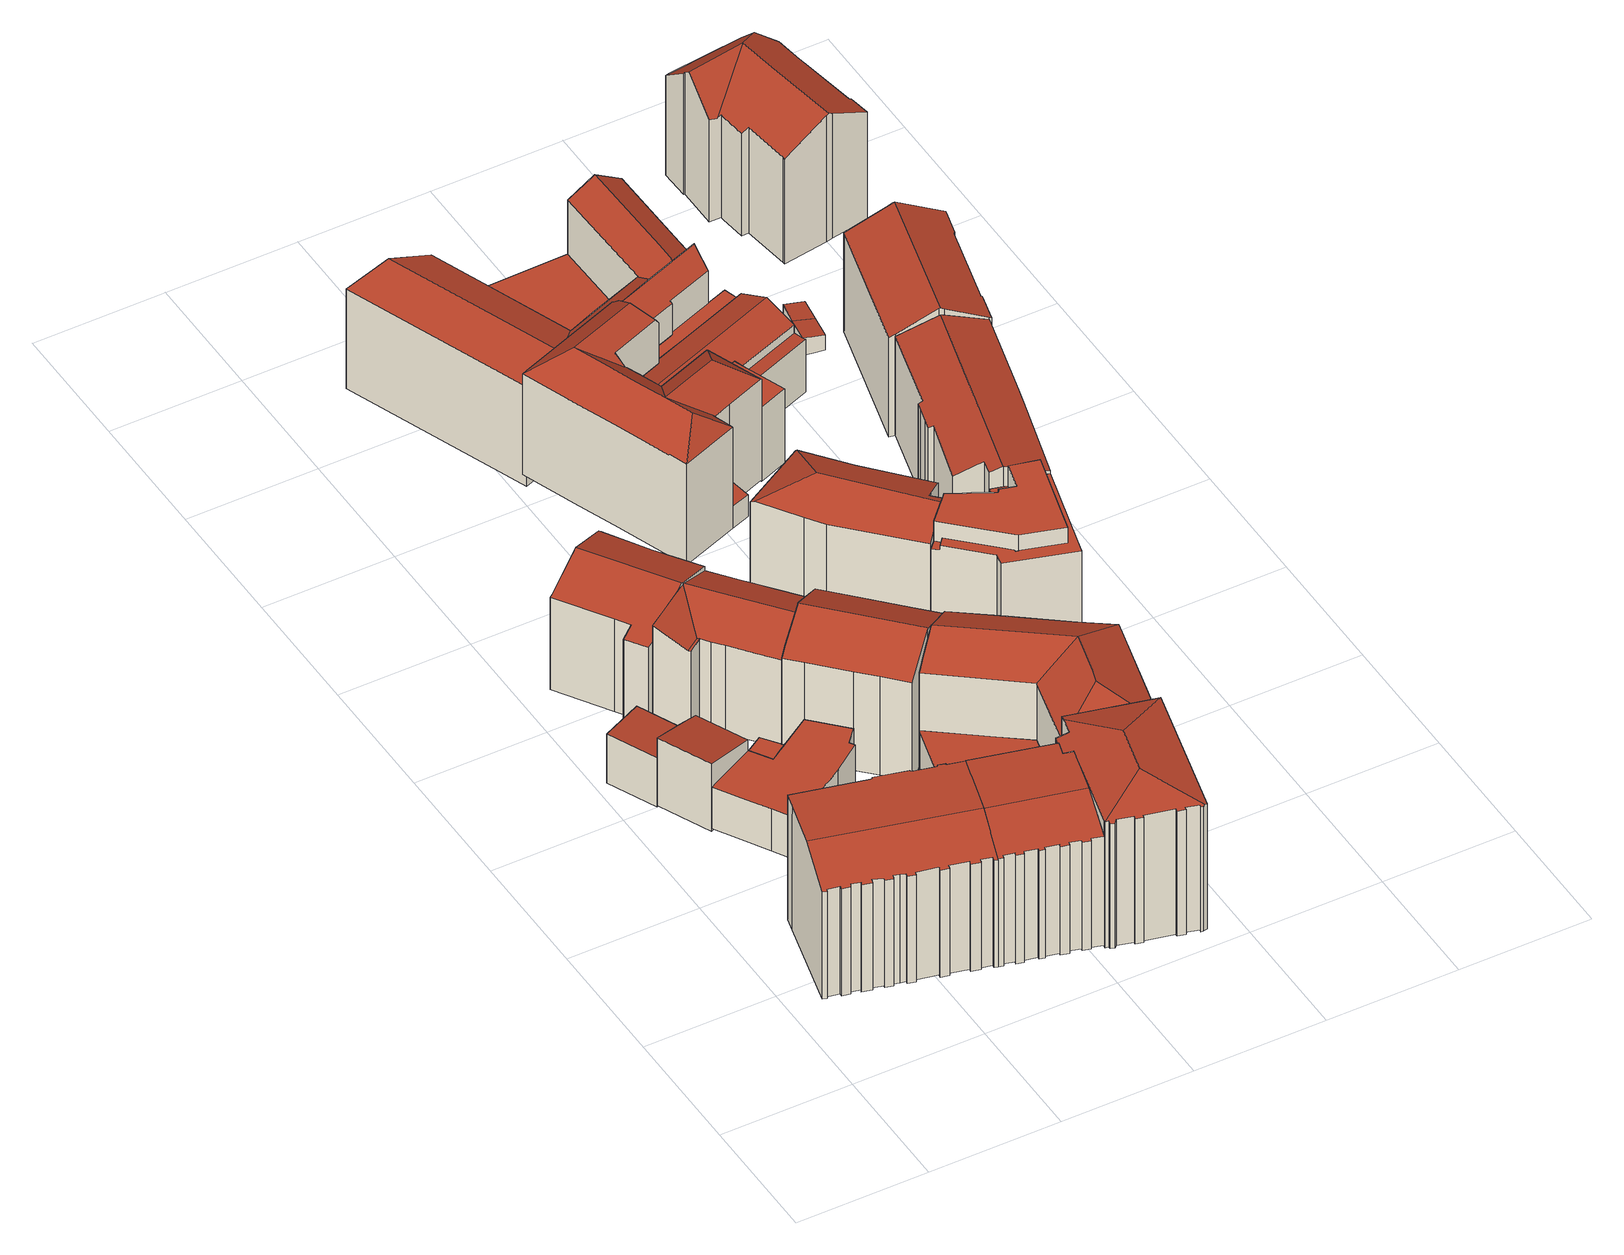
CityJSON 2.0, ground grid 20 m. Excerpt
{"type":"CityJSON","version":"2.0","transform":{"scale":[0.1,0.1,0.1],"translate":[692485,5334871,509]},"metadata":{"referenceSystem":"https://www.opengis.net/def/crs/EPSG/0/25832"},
"CityObjects":{
"building1":{"type":"Building","attributes":{"Gemeindeschluessel":"09162000","HoeheDach":"534.451","HoeheGrund":"512.627","Methode":"2000","NiedrigsteTraufeDesGebaeudes":"516.200","Geometrietyp2DReferenz":"3000","function":"31001_1000","roofType":"1000","measuredHeight":21.82,"storeysAboveGround":5},"geometry":[{"type":"MultiSurface","lod":"2","boundaries":[[[0,1,2,3]],[[4,5,6,7]],[[8,9,10,11]],[[12,13,2,1,14,15,16,17,18,19,10,9,20,21]],[[22,23,24,25]],[[26,27,28,29]],[[30,31,32,33]],[[34,35,31,30]],[[36,37,38,39]],[[11,10,19,40]],[[41,42,43,44]],[[45,46,47,48]],[[49,14,1,0]],[[34,50,13,12,35]],[[51,16,15,52]],[[53,54,55,56]],[[29,28,54,53]],[[57,58,23,22]],[[7,6,59,60]],[[61,62,27,26]],[[52,15,14,49]],[[63,64,65,66]],[[67,68,46,45]],[[33,32,69,70]],[[70,69,71,72]],[[73,74,62,61]],[[48,47,5,4]],[[75,76,55,54,28,27,62,74,77,78,79,43,42,59,6,5,47,46,68,24,23,58,65,64,80,71,69,32,31,35,12,21,81]],[[56,55,76,82]],[[83,18,17,84]],[[44,43,79,85]],[[86,87,88,89]],[[60,59,42,41]],[[84,88,87,38,37,83]],[[90,78,77,91]],[[91,77,74,73]],[[36,40,19,18,83,37]],[[3,2,13,50]],[[72,71,80,92]],[[34,30,33,70,72,92,63,66,57,22,25,67,45,48,4,7,60,41,44,85,90,91,73,61,26,29,53,56,82,93,94,95,8,11,40,36,39,86,89,51,52,49,0,3,50]],[[95,94,81,21,20]],[[51,89,88,84,17,16]],[[39,38,87,86]],[[25,24,68,67]],[[66,65,58,57]],[[85,79,78,90]],[[82,76,75,93]],[[92,80,64,63]],[[93,75,81,94]],[[95,20,9,8]]],"semantics":{"surfaces":[{"type":"WallSurface"},{"type":"RoofSurface"},{"type":"GroundSurface"}],"values":[0,0,0,1,0,0,0,0,0,0,0,0,0,0,0,0,0,0,0,0,0,0,0,0,0,0,0,1,0,0,0,0,0,1,0,0,0,0,0,2,0,0,0,0,0,0,0,0,0,0]}}]},
"building2":{"type":"Building","attributes":{"Gemeindeschluessel":"09162000","HoeheDach":"519.934","HoeheGrund":"511.300","Methode":"1000","NiedrigsteTraufeDesGebaeudes":"519.209","Geometrietyp2DReferenz":"3000","function":"31001_9998","roofType":"1000","measuredHeight":8.63,"storeysAboveGround":2},"geometry":[{"type":"MultiSurface","lod":"2","boundaries":[[[96,97,98,99,100,101]],[[102,103,101,100]],[[104,105,103,102]],[[106,104,102,100,99,98]],[[104,106,98,97,107,105]],[[105,107,97,96,101,103]]],"semantics":{"surfaces":[{"type":"WallSurface"},{"type":"GroundSurface"},{"type":"RoofSurface"}],"values":[0,0,0,1,0,2]}}]},
"building3":{"type":"Building","attributes":{"Gemeindeschluessel":"09162000","HoeheDach":"523.358","HoeheGrund":"511.600","Methode":"1000","NiedrigsteTraufeDesGebaeudes":"521.228","Geometrietyp2DReferenz":"3000","function":"31001_9998","roofType":"2100","measuredHeight":11.76,"storeysAboveGround":2},"geometry":[{"type":"MultiSurface","lod":"2","boundaries":[[[108,109,110,111,112,113,114]],[[115,111,110,116]],[[117,118,119,120,121,115,116]],[[118,117,109,108,114,119]],[[114,113,112,121,120,119]],[[116,110,109,117]],[[121,112,111,115]]],"semantics":{"surfaces":[{"type":"RoofSurface"},{"type":"WallSurface"},{"type":"GroundSurface"}],"values":[0,1,2,1,1,1,1]}}]},
"building4":{"type":"Building","attributes":{"Gemeindeschluessel":"09162000","HoeheDach":"519.380","HoeheGrund":"512.080","Methode":"2000","NiedrigsteTraufeDesGebaeudes":"519.379","Geometrietyp2DReferenz":"3000","function":"31001_9998","roofType":"1000","measuredHeight":7.3,"storeysAboveGround":2},"geometry":[{"type":"MultiSurface","lod":"2","boundaries":[[[122,123,124,125]],[[126,127,128,129]],[[130,131,132,133,129,128]],[[134,135,136,137]],[[138,139,140,141]],[[138,141,142,143,144,122,125,145,134,137,146,147,126,129,133,132]],[[141,140,148,142]],[[149,146,137,136]],[[150,124,123,151,152,148,140,139,131,130,128,127,153,149,136,135]],[[145,125,124,150,135,134]],[[144,143,142,148,152,151]],[[149,153,127,126,147,146]],[[132,131,139,138]],[[144,151,123,122]]],"semantics":{"surfaces":[{"type":"WallSurface"},{"type":"GroundSurface"},{"type":"RoofSurface"}],"values":[0,0,0,0,0,1,0,0,2,0,0,0,0,0]}}]},
"building5":{"type":"Building","attributes":{"Gemeindeschluessel":"09162000","HoeheDach":"514.322","HoeheGrund":"512.070","Methode":"1000","NiedrigsteTraufeDesGebaeudes":"514.322","Geometrietyp2DReferenz":"3000","function":"31001_2000","roofType":"1000","measuredHeight":2.25},"geometry":[{"type":"MultiSurface","lod":"2","boundaries":[[[154,155,129,156,157,158]],[[126,159,129,155,160,161]],[[161,160,155,154,158,162,163,164]],[[164,163,162,165,166,167]],[[126,161,164,167]],[[159,126,167,166,165,157,156,129]],[[165,162,158,157]]],"semantics":{"surfaces":[{"type":"WallSurface"},{"type":"RoofSurface"},{"type":"GroundSurface"}],"values":[0,0,1,0,0,2,0]}}]},
"building6":{"type":"Building","attributes":{"Gemeindeschluessel":"09162000","HoeheDach":"530.750","HoeheGrund":"511.870","Methode":"2000","NiedrigsteTraufeDesGebaeudes":"527.197","Geometrietyp2DReferenz":"3000","function":"31001_1000","roofType":"3100","measuredHeight":18.88,"storeysAboveGround":4},"geometry":[{"type":"MultiSurface","lod":"2","boundaries":[[[168,169,170,171]],[[172,173,174,175,176,177]],[[176,175,178,179,180,181,182,183,184]],[[185,178,175,174]],[[186,187,188,189]],[[190,181,180,191]],[[192,193,187,186]],[[187,193,194,170,169,195,177,176,184,196,197,188]],[[198,194,193,192]],[[174,173,172,199,168,171,198,192,186,189,200,201,202,203,204,190,191,205,185]],[[168,199,172,177,195,169]],[[191,180,179,205]],[[171,170,194,198]],[[196,184,183,203,202,201]],[[205,179,178,185]],[[188,197,196,201,200,189]],[[182,181,190,204,203,183]]],"semantics":{"surfaces":[{"type":"WallSurface"},{"type":"RoofSurface"},{"type":"GroundSurface"}],"values":[0,0,1,0,0,0,0,1,0,2,0,0,0,0,0,0,0]}}]},
"building7":{"type":"Building","attributes":{"Gemeindeschluessel":"09162000","HoeheDach":"534.516","HoeheGrund":"512.636","Methode":"2000","NiedrigsteTraufeDesGebaeudes":"531.485","Geometrietyp2DReferenz":"3000","function":"31001_9998","roofType":"1000","measuredHeight":21.88,"storeysAboveGround":5},"geometry":[{"type":"MultiSurface","lod":"2","boundaries":[[[206,207,208,209]],[[210,211,207,206]],[[212,213,214,215]],[[216,217,218,219,220,221,222,223,224,225,226,208,207,211,214,213,227,228,229,230,231,232]],[[233,222,221,234]],[[235,216,232,236]],[[237,231,230,238]],[[209,208,226,239]],[[238,230,229,240]],[[234,221,220,34]],[[241,242,243,244]],[[236,232,231,237]],[[244,243,245,246]],[[50,247,248,249]],[[250,227,213,212]],[[216,235,251,217]],[[252,224,223,253]],[[215,214,211,210]],[[249,248,254,255]],[[256,228,227,250]],[[218,245,243,242,254,248,247,219]],[[251,235,236,237,238,240,256,250,212,215,210,206,209,239,257,252,253,233,234,34,50,249,255,241,244,246]],[[50,34,220,219,247]],[[217,251,246,245,218]],[[253,223,222,233]],[[239,226,225,257]],[[240,229,228,256]],[[257,225,224,252]],[[255,254,242,241]]],"semantics":{"surfaces":[{"type":"WallSurface"},{"type":"RoofSurface"},{"type":"GroundSurface"}],"values":[0,0,0,1,0,0,0,0,0,0,0,0,0,0,0,0,0,0,0,0,1,2,0,0,0,0,0,0,0]}}]},
"building8":{"type":"Building","attributes":{"Gemeindeschluessel":"09162000","HoeheDach":"530.434","HoeheGrund":"512.060","Methode":"1000","NiedrigsteTraufeDesGebaeudes":"527.507","Geometrietyp2DReferenz":"3000","function":"31001_9998","roofType":"3100","measuredHeight":18.37,"storeysAboveGround":4},"geometry":[{"type":"MultiSurface","lod":"2","boundaries":[[[258,259,260,261]],[[259,262,263,264,265,266,267,268,269,270,271,272,260]],[[273,274,275,262,259,258]],[[276,277,267,266]],[[278,272,271,279,280,281,282,283]],[[284,285,286,287]],[[288,263,262,275]],[[289,290,287,286,269,268]],[[270,269,286,285,291,292,279,271]],[[293,276,266,265,264,294]],[[261,260,272,278,295,296,297]],[[290,289,277,276,293,294,288,275,274,273,298,299,300,301,283,282,281,280,302,303,284,287]],[[292,291,303,302,280,279]],[[298,273,258,261,297,299]],[[297,296,295,301,300,299]],[[303,291,285,284]],[[301,295,278,283]],[[289,268,267,277]],[[294,264,263,288]]],"semantics":{"surfaces":[{"type":"RoofSurface"},{"type":"WallSurface"},{"type":"GroundSurface"}],"values":[0,0,1,1,1,1,1,1,0,1,0,2,1,1,1,1,1,1,1]}}]},
"building9":{"type":"Building","attributes":{"Gemeindeschluessel":"09162000","HoeheDach":"523.006","HoeheGrund":"512.510","Methode":"2000","NiedrigsteTraufeDesGebaeudes":"516.140","Geometrietyp2DReferenz":"3000","function":"31001_9998","roofType":"1000","measuredHeight":10.5},"geometry":[{"type":"MultiSurface","lod":"2","boundaries":[[[304,305,306,307,308,309,310,311,312,313,314,315,316]],[[317,318,319,320,321,322,323,324,325]],[[317,326,327,318]],[[305,328,329,306]],[[330,331,332,333,334]],[[321,320,316,315,314,322]],[[309,308,331,330,334,310]],[[318,327,335,319]],[[326,332,331,308,307,306,329]],[[328,305,304,316,320,319,335]],[[313,323,322,314]],[[329,328,335,327,326]],[[312,324,323,313]],[[334,333,325,324,312,311,310]],[[332,326,317,325,333]]],"semantics":{"surfaces":[{"type":"GroundSurface"},{"type":"RoofSurface"},{"type":"WallSurface"}],"values":[0,1,2,2,1,2,2,2,2,2,2,1,2,2,2]}}]},
"building10":{"type":"Building","attributes":{"Gemeindeschluessel":"09162000","HoeheDach":"532.880","HoeheGrund":"512.120","Methode":"2000","NiedrigsteTraufeDesGebaeudes":"529.288","Geometrietyp2DReferenz":"3000","function":"31001_9998","roofType":"3100","measuredHeight":20.76,"storeysAboveGround":5},"geometry":[{"type":"MultiSurface","lod":"2","boundaries":[[[336,337,338,132]],[[129,339,340,157]],[[341,342,343,344,345,346,347]],[[132,338,339,129]],[[348,349,337,336]],[[350,351,348,336,132,129,157,276,277,352,289,287,353,354,355]],[[354,343,342,355]],[[351,350,355,342,341,356]],[[157,340,357,276]],[[276,357,358,277]],[[346,345,287,289]],[[358,347,346,289,352,277]],[[344,343,354,353,287,345]],[[351,356,349,348]],[[339,338,337,349,356,341,347,358,357,340]]],"semantics":{"surfaces":[{"type":"WallSurface"},{"type":"RoofSurface"},{"type":"GroundSurface"}],"values":[0,0,1,0,0,2,0,0,0,0,0,0,0,0,1]}}]},
"building11":{"type":"Building","attributes":{"Gemeindeschluessel":"09162000","HoeheDach":"536.420","HoeheGrund":"512.380","Methode":"2000","NiedrigsteTraufeDesGebaeudes":"533.842","Geometrietyp2DReferenz":"3000","function":"31001_9998","roofType":"3200","measuredHeight":24.04,"storeysAboveGround":6},"geometry":[{"type":"MultiSurface","lod":"2","boundaries":[[[359,360,361,362,363,364,365,366,367,368,369,370,371,372,373,374,375,376,377,378,379,380,381,382,383,384,385,386,387,388,389]],[[361,390,391,362]],[[388,392,393,389]],[[394,393,392,395,396]],[[381,397,398,382]],[[382,398,399,383]],[[400,396,395,387,386,385]],[[372,401,402,373]],[[366,403,404,367]],[[405,406,393,394,407]],[[387,395,392,388]],[[361,360,359,406,405,390]],[[389,393,406,359]],[[370,408,409,371]],[[371,409,401,372]],[[369,410,408,370]],[[376,411,412,377]],[[413,400,385,384,383,399]],[[367,404,414,368]],[[415,416,402,401,409,408,410,414,404,403,417,418,419,391,390,405,407,411]],[[380,379,420,421,397,381]],[[374,416,415,375]],[[375,415,411,376]],[[368,414,410,369]],[[373,402,416,374]],[[362,391,419,363]],[[365,417,403,366]],[[407,394,396,400,413,399,398,397,421,420,422,412,411]],[[363,419,418,364]],[[412,422,420,379,378,377]],[[364,418,417,365]]],"semantics":{"surfaces":[{"type":"GroundSurface"},{"type":"WallSurface"},{"type":"RoofSurface"}],"values":[0,1,1,2,1,1,1,1,1,2,1,1,1,1,1,1,1,1,1,2,1,1,1,1,1,1,1,2,1,1,1]}}]},
"building12":{"type":"Building","attributes":{"Gemeindeschluessel":"09162000","HoeheDach":"532.950","HoeheGrund":"512.250","Methode":"1000","NiedrigsteTraufeDesGebaeudes":"529.797","Geometrietyp2DReferenz":"3000","function":"31001_9998","roofType":"3200","measuredHeight":20.7,"storeysAboveGround":6},"geometry":[{"type":"MultiSurface","lod":"2","boundaries":[[[423,424,425,426,427,428]],[[429,430,431,432]],[[433,434,435,436]],[[437,438,439,440]],[[441,442,443,425,424,423]],[[444,423,428,445,446]],[[428,427,426,430,447,445]],[[430,426,448,449,435,434,431]],[[442,441,450,451,452,453,429,432,433,436,454,437,440,455,456,443]],[[450,444,446,451]],[[441,423,444,450]],[[457,458,456,455,440,439]],[[448,426,425,458,457,439,438,449]],[[432,431,434,433]],[[446,445,447,430,429,453,452,451]],[[435,449,438,437,454,436]],[[456,458,425,443]]],"semantics":{"surfaces":[{"type":"RoofSurface"},{"type":"WallSurface"},{"type":"GroundSurface"}],"values":[0,1,1,1,1,0,0,0,2,1,1,1,0,1,1,1,1]}}]},
"building13":{"type":"Building","attributes":{"Gemeindeschluessel":"09162000","HoeheDach":"533.510","HoeheGrund":"511.880","Methode":"2000","NiedrigsteTraufeDesGebaeudes":"529.470","Geometrietyp2DReferenz":"3000","function":"31001_9998","roofType":"3200","measuredHeight":21.63,"storeysAboveGround":4},"geometry":[{"type":"MultiSurface","lod":"2","boundaries":[[[459,460,461,462]],[[463,464,465,466,467,468,469]],[[470,471,472,473]],[[474,475,476,477,478,479]],[[480,481,482,483,484,485]],[[486,465,464,487]],[[481,472,471,488,489,482]],[[490,491,485,492,493,494,495,496]],[[495,494,493,497,498,499,500,501]],[[477,476,502,503,504,505]],[[506,483,482,489]],[[475,474,507,508,506,489,488,471,470,509,510,511,512,513,514,515,459,462,516,517,518,486,487,519,520,500,499,498,497,521,503,502,476]],[[512,511,510,509,470,473,522,523,524,525,526,513]],[[467,517,516,462,461,468]],[[526,527,514,513]],[[500,520,519,487,464,463,528,501]],[[525,524,523,522,473,480,485,491,490,496,526]],[[472,481,480,473]],[[492,504,503,521]],[[518,466,465,486]],[[484,529,479,478,530,531,485]],[[517,467,466,518]],[[478,477,505,530]],[[531,530,505,504,492,485]],[[506,508,507,474,479,529,484,483]],[[496,532,469,468,461,460,533,527,526]],[[492,521,497,493]],[[495,501,528,463,469,532,496]],[[527,533,460,459,515,514]]],"semantics":{"surfaces":[{"type":"WallSurface"},{"type":"RoofSurface"},{"type":"GroundSurface"}],"values":[0,1,0,0,1,0,0,1,0,0,0,2,0,0,0,0,1,1,0,0,1,0,1,1,0,1,0,1,0]}}]},
"building14":{"type":"Building","attributes":{"Gemeindeschluessel":"09162000","HoeheDach":"516.577","HoeheGrund":"511.951","Methode":"2000","NiedrigsteTraufeDesGebaeudes":"515.742","Geometrietyp2DReferenz":"3000","function":"31001_2000","roofType":"2100","measuredHeight":4.63},"geometry":[{"type":"MultiSurface","lod":"2","boundaries":[[[534,535,536,471]],[[537,538,539,536,535]],[[471,536,539,489]],[[506,474,534,471,489]],[[474,537,535,534]],[[489,539,538,506]],[[537,474,506,538]]],"semantics":{"surfaces":[{"type":"WallSurface"},{"type":"RoofSurface"},{"type":"GroundSurface"}],"values":[0,1,0,2,0,0,0]}}]},
"building15":{"type":"Building","attributes":{"Gemeindeschluessel":"09162000","HoeheDach":"530.539","HoeheGrund":"511.910","Methode":"1000","NiedrigsteTraufeDesGebaeudes":"527.564","Geometrietyp2DReferenz":"3000","function":"31001_1000","roofType":"3200","measuredHeight":18.63,"storeysAboveGround":4},"geometry":[{"type":"MultiSurface","lod":"2","boundaries":[[[540,541,542,543]],[[544,545,546,547,548,549]],[[550,551,542,541,552,553,554,555,556,557,558]],[[559,560,561,554,553,552]],[[555,554,561,562,563,556]],[[559,552,541,540]],[[557,556,563,564,565,566]],[[567,568,546,545]],[[547,558,557,566,548]],[[569,570,571,551,550,572]],[[569,572,568,567]],[[549,548,566,565]],[[546,568,572,550,558,547]],[[543,542,551,571]],[[560,559,540,543,571,570,569,567,545,544,549,565,564,563,562,561]]],"semantics":{"surfaces":[{"type":"WallSurface"},{"type":"RoofSurface"},{"type":"GroundSurface"}],"values":[0,0,1,0,0,0,0,0,1,0,0,0,1,0,2]}}]},
"building16":{"type":"Building","attributes":{"Gemeindeschluessel":"09162000","HoeheDach":"529.162","HoeheGrund":"509.170","Methode":"1000","NiedrigsteTraufeDesGebaeudes":"526.622","Geometrietyp2DReferenz":"3000","function":"31001_9998","roofType":"3100","measuredHeight":19.99,"storeysAboveGround":4},"geometry":[{"type":"MultiSurface","lod":"2","boundaries":[[[573,574,575,576,577,578,579,580,581,582,583,584]],[[585,583,582,586,587,588]],[[589,590,579,578]],[[591,592,593]],[[594,584,583,585,588,595]],[[596,597,598,599,600,601]],[[602,603,604,605,606,607]],[[598,608,609]],[[591,600,599]],[[610,611,612,596,601,590,589]],[[613,614,615,616]],[[598,617,602,607,618,592,591,599]],[[619,620,613,616,621,622,623,624,611,610,589,578,577,576,575,574,573,625,626,627,628,629,630,631,632,633,634,606,605,604]],[[581,580,579,590,601,600,591,593,635,636,637,586,582]],[[614,613,620,619,604,603,638,609,608]],[[588,587,628,627,626,595]],[[624,639,612,611]],[[618,607,606,634]],[[616,615,640,621]],[[625,573,584,594,595,626]],[[612,639,641,642,640,615,614,608,598,597,596]],[[624,623,622,642,641,639]],[[621,640,642,622]],[[637,636,635,593,592,618,634,633,632,631,630]],[[609,638,603,602,617,598]],[[586,637,630,629,628,587]]],"semantics":{"surfaces":[{"type":"WallSurface"},{"type":"RoofSurface"},{"type":"GroundSurface"}],"values":[0,1,0,0,1,0,0,0,0,0,0,1,2,1,0,0,0,0,0,0,1,0,0,0,1,0]}}]},
"building17":{"type":"Building","attributes":{"Gemeindeschluessel":"09162000","HoeheDach":"517.199","HoeheGrund":"509.735","Methode":"1000","NiedrigsteTraufeDesGebaeudes":"517.199","Geometrietyp2DReferenz":"3000","function":"31001_9998","roofType":"1000","measuredHeight":7.46},"geometry":[{"type":"MultiSurface","lod":"2","boundaries":[[[643,644,645,646]],[[647,644,643,648]],[[649,646,645,650]],[[648,643,646,649]],[[649,650,647,648]],[[650,645,644,647]]],"semantics":{"surfaces":[{"type":"RoofSurface"},{"type":"WallSurface"},{"type":"GroundSurface"}],"values":[0,1,1,1,2,1]}}]},
"building18":{"type":"Building","attributes":{"Gemeindeschluessel":"09162000","HoeheDach":"530.600","HoeheGrund":"512.030","Methode":"2000","NiedrigsteTraufeDesGebaeudes":"527.080","Geometrietyp2DReferenz":"3000","function":"31001_1000","roofType":"1000","measuredHeight":18.57,"storeysAboveGround":4},"geometry":[{"type":"MultiSurface","lod":"2","boundaries":[[[651,652,653,654,655,656,657]],[[658,659,660,661]],[[662,663,664,665,666,667,668,669]],[[670,671,672,673,674,675,676]],[[677,678,661,660,679,680,681,670,676]],[[682,683,684,685]],[[685,684,669,686]],[[687,688,689,690]],[[681,691,671,670]],[[653,652,688,687]],[[692,693,694,695,696,697,698,699]],[[687,690,700,654,653]],[[686,682,685]],[[673,701,699,698,702,674]],[[679,660,659,703,704,705,706,664,663,662,669,684,683,707,680]],[[706,708,665,664]],[[709,710,711,705,704,703]],[[712,713,668,667,666,665,708,689,688,652,651,694,693,692,699,701,673,672]],[[691,707,683,682,686,669,668,713,712,672,671]],[[655,654,700,714]],[[710,709,658,661,678,677,676,675,674,702,698,697,696,695,657,656,655,714,715,716,711]],[[709,703,659,658]],[[695,694,651,657]],[[708,706,705,711,716,715,714,700,690,689]],[[681,680,707,691]]],"semantics":{"surfaces":[{"type":"WallSurface"},{"type":"RoofSurface"},{"type":"GroundSurface"}],"values":[0,0,0,0,0,0,0,0,1,0,0,1,1,0,1,0,0,1,0,0,2,0,0,0,0]}}]},
"building19":{"type":"Building","attributes":{"Gemeindeschluessel":"09162000","HoeheDach":"524.699","HoeheGrund":"511.740","Methode":"1000","NiedrigsteTraufeDesGebaeudes":"522.658","Geometrietyp2DReferenz":"3000","function":"31001_9998","roofType":"3100","measuredHeight":12.96,"storeysAboveGround":3},"geometry":[{"type":"MultiSurface","lod":"2","boundaries":[[[717,718,719,720,721]],[[722,723,724,725,726,727]],[[728,729,730,717,721,731]],[[724,732,733,734,720,735,736,737,738,725]],[[718,717,730,739]],[[740,741,728,731,734,733,742]],[[743,744,745,746,747,748,749,750]],[[735,751,752,747,746,736]],[[734,731,721,720]],[[753,754,743,750]],[[725,738,737,736,746,745,744,743,754,726]],[[751,735,720,719]],[[741,755,739,730,729,728]],[[756,742,733,732]],[[727,726,754,753]],[[756,732,724,723]],[[719,718,739,755,741,740,742,756,723,722,727,753,750,749,748,747,752,751]]],"semantics":{"surfaces":[{"type":"WallSurface"},{"type":"RoofSurface"},{"type":"GroundSurface"}],"values":[0,0,1,1,0,0,0,0,0,0,1,0,0,0,0,0,2]}}]},
"building20":{"type":"Building","attributes":{"Gemeindeschluessel":"09162000","HoeheDach":"521.470","HoeheGrund":"511.900","Methode":"1000","NiedrigsteTraufeDesGebaeudes":"521.470","Geometrietyp2DReferenz":"3000","function":"31001_9998","roofType":"1000","measuredHeight":9.57,"storeysAboveGround":2},"geometry":[{"type":"MultiSurface","lod":"2","boundaries":[[[518,757,758,759]],[[760,761,762,763,764,758,757]],[[765,761,760,486]],[[518,759,766,767,768,765,486]],[[486,760,757,518]],[[768,762,761,765]],[[767,763,762,768]],[[766,764,763,767]],[[759,758,764,766]]],"semantics":{"surfaces":[{"type":"WallSurface"},{"type":"RoofSurface"},{"type":"GroundSurface"}],"values":[0,1,0,2,0,0,0,0,0]}}]},
"building21":{"type":"Building","attributes":{"Gemeindeschluessel":"09162000","HoeheDach":"521.348","HoeheGrund":"512.040","Methode":"1000","NiedrigsteTraufeDesGebaeudes":"521.158","Geometrietyp2DReferenz":"3000","function":"31001_2000","roofType":"1000","measuredHeight":9.31},"geometry":[{"type":"MultiSurface","lod":"2","boundaries":[[[769,770,771,772]],[[772,771,773,774]],[[773,775,776,774]],[[771,770,777,775,773]],[[777,770,769,778,776,775]],[[772,774,776,778,769]]],"semantics":{"surfaces":[{"type":"WallSurface"},{"type":"RoofSurface"},{"type":"GroundSurface"}],"values":[0,0,0,1,0,2]}}]},
"building22":{"type":"Building","attributes":{"Gemeindeschluessel":"09162000","HoeheDach":"530.690","HoeheGrund":"511.153","Methode":"2000","NiedrigsteTraufeDesGebaeudes":"528.246","Geometrietyp2DReferenz":"3000","function":"31001_1000","roofType":"3100","measuredHeight":19.54,"storeysAboveGround":4},"geometry":[{"type":"MultiSurface","lod":"2","boundaries":[[[779,780,781,782]],[[783,784,785,786]],[[787,788,789,790,791,781,780,792,793,794,795,785,784]],[[796,797,798,799]],[[800,799,798,789,788,801]],[[802,795,794,803]],[[804,805,806,807]],[[782,781,791,808]],[[798,797,806,805,809,810,790,789]],[[811,792,780,779]],[[801,788,787,812]],[[786,785,795,802]],[[803,794,793,813]],[[804,807,796,799,800,801,812,783,786,802,803,813,811,779,782,808,814,815,816]],[[812,787,784,783]],[[816,809,805,804]],[[807,806,797,796]],[[815,810,809,816]],[[813,793,792,811]],[[790,810,815,814,808,791]]],"semantics":{"surfaces":[{"type":"WallSurface"},{"type":"RoofSurface"},{"type":"GroundSurface"}],"values":[0,0,1,0,0,0,0,0,1,0,0,0,0,2,0,0,0,0,0,0]}}]},
"building23":{"type":"Building","attributes":{"Gemeindeschluessel":"09162000","HoeheDach":"514.892","HoeheGrund":"511.750","Methode":"1000","NiedrigsteTraufeDesGebaeudes":"514.440","Geometrietyp2DReferenz":"3000","function":"31001_2000","roofType":"1000","measuredHeight":3.14},"geometry":[{"type":"MultiSurface","lod":"2","boundaries":[[[817,818,819,820,821]],[[822,820,819,823]],[[821,820,822,824]],[[825,826,824,822,823]],[[826,825,818,817,821,824]],[[823,819,818,825]]],"semantics":{"surfaces":[{"type":"RoofSurface"},{"type":"WallSurface"},{"type":"GroundSurface"}],"values":[0,1,1,2,1,1]}}]},
"building24":{"type":"Building","attributes":{"Gemeindeschluessel":"09162000","HoeheDach":"514.893","HoeheGrund":"511.470","Methode":"1000","NiedrigsteTraufeDesGebaeudes":"514.416","Geometrietyp2DReferenz":"3000","function":"31001_2000","roofType":"1000","measuredHeight":3.42},"geometry":[{"type":"MultiSurface","lod":"2","boundaries":[[[827,820,828,829]],[[830,831,827,829,832,833,834]],[[819,835,836,837,838,828,820]],[[829,828,838,832]],[[831,830,834,836,835,819]],[[831,819,820,827]],[[837,836,834,833,832,838]]],"semantics":{"surfaces":[{"type":"WallSurface"},{"type":"GroundSurface"},{"type":"RoofSurface"}],"values":[0,1,2,0,0,0,0]}}]},
"building25":{"type":"Building","attributes":{"Gemeindeschluessel":"09162000","HoeheDach":"531.850","HoeheGrund":"511.139","Methode":"2000","NiedrigsteTraufeDesGebaeudes":"528.361","Geometrietyp2DReferenz":"3000","function":"31001_1000","roofType":"3100","measuredHeight":20.71,"storeysAboveGround":4},"geometry":[{"type":"MultiSurface","lod":"2","boundaries":[[[839,840,841,842]],[[843,844,845,846,847,848]],[[849,850,841,840,851,852,853,854,855,856,857]],[[858,859,860,855,854,853]],[[861,862,848,847]],[[858,853,852,863]],[[864,865,862,861]],[[842,841,850,866]],[[866,850,849,867]],[[859,858,863,868,839,842,866,867,869,870,864,861,847,846,845,871,860]],[[869,867,849,857,872,870]],[[863,852,851,868]],[[865,872,857,856,844,843,848,862]],[[868,851,840,839]],[[870,872,865,864]],[[856,855,860,871,845,844]]],"semantics":{"surfaces":[{"type":"WallSurface"},{"type":"RoofSurface"},{"type":"GroundSurface"}],"values":[0,0,1,0,0,0,0,0,0,2,0,0,1,0,0,0]}}]},
"building26":{"type":"Building","attributes":{"Gemeindeschluessel":"09162000","HoeheDach":"533.690","HoeheGrund":"511.540","Methode":"2000","NiedrigsteTraufeDesGebaeudes":"528.874","Geometrietyp2DReferenz":"3000","function":"31001_1000","roofType":"3100","measuredHeight":22.15,"storeysAboveGround":5},"geometry":[{"type":"MultiSurface","lod":"2","boundaries":[[[873,874,875,876,877,878]],[[879,880,881,882]],[[883,884,880,879]],[[885,886,887,888,889,890]],[[887,886,891,892]],[[875,874,893,885,890,894,895,896]],[[897,898,881,880,884,899,900,891,886,885,893]],[[901,902,903,904]],[[905,893,874,873]],[[876,875,896,906]],[[906,896,895,907]],[[908,909,903,902,910,911,912,898,897,893,905]],[[913,894,890,889]],[[914,899,884,883]],[[882,915,916,917,918,901,904,919,920,921,878,877,876,906,907,913,889,888,887,892,922,914,883,879]],[[916,912,911,917]],[[919,904,903,909,908,920]],[[917,911,910,918]],[[921,920,908,905,873,878]],[[918,910,902,901]],[[900,899,914,922,892,891]],[[916,915,882,881,898,912]],[[907,895,894,913]]],"semantics":{"surfaces":[{"type":"WallSurface"},{"type":"RoofSurface"},{"type":"GroundSurface"}],"values":[0,0,0,0,0,1,1,0,1,0,0,1,0,0,2,0,0,0,0,0,0,0,0]}}]}
},
"vertices":[
[279,240,36],[279,240,255],[280,238,254],[280,238,36],[143,107,36],[143,107,224],[135,109,225],[135,109,36],[70,290,36],[70,290,254],[180,263,254],[180,263,36],[282,145,249],[305,232,254],[269,243,254],[267,241,254],[232,250,254],[232,252,254],[183,265,254],[182,262,254],[65,270,253],[49,204,249],[186,92,36],[186,92,223],[187,97,225],[187,97,36],[70,126,36],[70,126,224],[68,122,223],[68,122,36],[257,74,36],[257,74,223],[257,78,225],[257,78,36],[262,72,36],[262,72,223],[186,275,36],[186,275,72],[202,271,72],[202,271,36],[182,262,36],[125,108,36],[125,108,223],[113,111,223],[113,111,36],[154,100,36],[154,100,223],[142,103,223],[142,103,36],[269,243,36],[305,232,36],[232,250,36],[267,241,36],[56,125,36],[56,125,223],[56,129,224],[56,129,36],[198,89,36],[198,89,223],[126,112,225],[126,112,36],[84,122,36],[84,122,224],[227,86,36],[227,86,225],[199,93,225],[199,93,36],[155,104,36],[155,104,224],[241,82,225],[241,82,36],[240,79,223],[240,79,36],[82,119,36],[82,119,223],[37,130,223],[38,133,224],[97,115,223],[98,119,225],[114,114,224],[226,82,223],[31,132,223],[38,133,36],[183,265,72],[232,252,72],[114,114,36],[226,264,36],[226,264,72],[235,262,72],[235,262,36],[98,119,36],[97,115,36],[226,82,36],[37,130,36],[31,132,36],[65,270,36],
[106,613,102],[107,610,102],[107,610,23],[106,613,23],[72,689,23],[72,689,102],[6,654,23],[6,654,109],[40,580,23],[40,580,109],[64,591,23],[64,591,107],
[41,577,144],[76,500,144],[153,539,122],[118,615,122],[107,610,125],[87,602,131],[40,580,144],[118,615,26],[153,539,26],[76,500,26],[41,577,26],[40,580,26],[87,602,26],[107,610,26],
[140,392,31],[140,392,104],[122,423,104],[122,423,31],[190,518,31],[190,518,104],[247,555,104],[247,555,31],[248,554,104],[294,507,104],[294,507,31],[248,554,31],[76,500,31],[76,500,104],[153,539,104],[153,539,31],[275,486,31],[275,486,104],[280,478,104],[280,478,31],[236,446,31],[217,435,31],[175,412,31],[99,462,31],[173,507,31],[175,508,31],[236,446,104],[173,507,104],[99,462,104],[175,412,104],[217,435,104],[175,508,104],
[238,564,53],[247,555,53],[238,564,31],[226,577,31],[226,577,53],[245,554,31],[245,554,53],[190,518,53],[207,603,53],[172,581,53],[156,571,53],[207,603,31],[172,581,31],[156,571,31],
[106,707,29],[106,707,185],[98,703,182],[98,703,29],[172,752,29],[178,756,29],[180,757,29],[180,757,217],[178,756,218],[172,752,215],[235,795,192],[214,824,193],[199,845,193],[191,857,193],[152,922,192],[150,925,192],[93,886,218],[235,795,29],[82,766,29],[82,766,190],[31,845,190],[31,845,29],[191,857,29],[199,845,29],[96,745,29],[96,745,190],[77,733,182],[121,717,192],[90,884,216],[35,847,192],[77,733,29],[121,717,29],[35,847,29],[90,884,29],[93,886,29],[150,925,29],[152,922,29],[214,824,29],
[316,59,36],[316,59,225],[316,62,226],[316,62,36],[324,57,36],[324,57,225],[345,55,36],[345,55,226],[325,60,226],[325,60,36],[386,45,226],[403,40,226],[421,111,248],[282,145,248],[262,72,225],[269,70,225],[270,74,226],[286,70,226],[285,66,225],[296,63,225],[297,67,226],[344,52,225],[356,49,225],[357,53,226],[374,48,226],[373,45,225],[385,42,225],[270,74,36],[269,70,36],[386,45,36],[385,42,36],[373,45,36],[374,48,36],[297,67,36],[357,53,36],[422,182,36],[422,182,254],[437,178,254],[437,178,36],[423,119,249],[423,119,36],[305,232,255],[396,209,255],[396,209,36],[344,52,36],[403,40,36],[285,66,36],[286,70,36],[427,201,255],[427,201,36],[356,49,36],[296,63,36],
[140,665,185],[162,681,185],[160,684,185],[137,668,185],[162,682,185],[172,669,185],[185,653,185],[213,618,185],[237,588,185],[277,624,209],[283,630,213],[285,631,214],[213,720,214],[182,759,214],[181,758,214],[140,665,31],[162,681,31],[162,682,31],[237,588,31],[277,624,31],[180,757,214],[235,795,185],[235,795,31],[182,759,31],[181,758,31],[180,757,31],[287,730,31],[287,730,185],[332,674,185],[332,674,31],[172,669,31],[283,630,31],[285,631,31],[273,747,185],[266,756,185],[213,618,31],[185,653,31],[172,752,214],[129,722,214],[106,707,214],[137,668,31],[106,707,31],[129,722,31],[172,752,31],[266,756,31],[273,747,31],
[471,299,35],[458,247,35],[408,259,35],[408,258,35],[396,209,35],[395,209,35],[305,232,35],[318,281,35],[339,359,35],[341,370,35],[364,456,35],[444,395,35],[487,363,35],[408,258,109],[422,311,109],[471,299,109],[487,363,109],[444,395,109],[364,456,109],[341,370,109],[339,359,109],[318,281,109],[408,258,124],[422,311,140],[458,247,124],[408,259,124],[395,209,71],[396,209,71],[408,258,71],[318,281,71],[305,232,71],[471,299,140],
[319,482,31],[319,482,203],[294,507,203],[247,555,203],[226,577,203],[402,498,239],[454,546,204],[421,580,204],[365,640,203],[332,674,203],[283,630,236],[278,626,239],[350,450,31],[350,450,203],[402,498,31],[400,497,31],[278,626,31],[365,640,31],[421,580,31],[454,546,31],[400,497,238],[237,588,211],[277,624,238],
[537,3,34],[534,2,34],[531,1,34],[527,2,34],[528,5,34],[508,11,34],[508,7,34],[496,10,34],[496,14,34],[453,24,34],[452,21,34],[441,24,34],[441,27,34],[418,34,34],[414,30,34],[408,32,34],[408,36,34],[403,37,34],[403,40,34],[423,119,34],[437,177,34],[432,179,34],[422,182,34],[427,201,34],[432,217,34],[441,215,34],[450,213,34],[456,238,34],[458,247,34],[524,231,34],[589,215,34],[531,1,252],[527,2,252],[524,231,252],[589,215,252],[502,162,274],[458,247,252],[456,238,255],[422,182,248],[427,201,249],[432,217,249],[450,213,255],[418,34,254],[414,30,252],[496,10,252],[496,14,253],[534,2,253],[537,3,252],[483,86,274],[441,24,252],[441,27,254],[452,21,252],[403,37,254],[403,40,253],[441,215,252],[453,24,253],[408,36,254],[408,32,252],[508,7,252],[508,11,253],[528,5,253],[437,177,253],[432,179,252],[423,119,253],
[589,215,208],[605,275,208],[638,410,208],[563,386,239],[546,318,239],[540,298,239],[487,363,32],[487,363,208],[364,456,209],[364,456,32],[381,474,32],[381,474,221],[402,495,236],[402,495,32],[410,503,32],[410,503,238],[454,546,208],[454,546,32],[589,215,32],[605,275,32],[638,410,32],[524,231,208],[459,247,208],[458,247,208],[487,362,208],[503,430,239],[408,501,239],[524,231,32],[458,247,32],[459,247,32],[487,362,32],[408,501,32],[520,496,32],[593,440,32],[520,496,209],[593,440,209],
[383,1294,29],[383,1294,205],[385,1288,210],[385,1288,29],[406,1220,220],[412,1222,211],[410,1230,210],[401,1254,210],[398,1253,215],[387,1283,214],[380,1242,245],[308,968,29],[396,1001,29],[396,1001,205],[308,968,205],[414,1041,29],[475,1064,29],[476,1064,29],[476,1064,205],[475,1064,206],[414,1041,206],[343,1013,245],[395,1002,207],[385,1029,208],[384,1030,208],[387,1031,206],[327,1057,245],[410,1230,29],[412,1222,29],[395,1002,29],[385,1029,29],[290,1156,245],[310,1101,245],[356,1118,205],[342,1155,205],[335,1173,205],[334,1174,205],[273,1202,245],[342,1155,29],[335,1173,29],[334,1174,29],[328,1190,29],[328,1190,220],[444,1150,29],[443,1150,29],[443,1150,205],[444,1150,205],[384,1030,29],[388,1031,29],[387,1031,29],[298,996,29],[297,996,29],[265,1084,29],[244,1139,29],[211,1230,29],[219,1233,29],[302,1264,29],[387,1283,29],[398,1253,29],[401,1254,29],[406,1220,29],[329,1191,29],[356,1118,29],[298,996,205],[297,996,205],[265,1084,205],[244,1139,205],[211,1230,205],[219,1233,205],[329,1191,220],[388,1031,206],[417,1091,245],[372,1074,245],[319,1219,245],[302,1264,205],
[425,1011,29],[425,1011,67],[396,1001,67],[414,1041,76],[384,1030,76],[385,1029,75],
[550,753,29],[550,753,209],[564,740,208],[564,740,29],[357,875,29],[398,818,29],[398,818,188],[357,875,190],[353,880,187],[353,880,29],[553,729,215],[555,730,214],[555,758,206],[584,790,186],[585,791,186],[572,805,186],[506,872,190],[457,937,188],[442,860,215],[555,758,29],[584,790,29],[585,791,29],[572,805,29],[506,872,29],[457,937,29],[455,938,29],[455,938,187],[417,792,29],[417,792,187],[515,688,29],[553,729,29],[555,730,29],[515,688,190],
[219,1233,2],[276,1255,2],[288,1259,2],[334,1276,2],[382,1294,2],[383,1294,2],[383,1294,194],[382,1294,194],[334,1276,194],[288,1259,194],[276,1255,199],[219,1233,176],[267,1280,199],[324,1301,176],[241,1521,176],[176,1520,199],[385,1288,2],[385,1288,199],[453,1347,177],[453,1348,177],[453,1348,176],[210,1258,176],[111,1518,176],[385,1287,202],[453,1313,202],[494,1328,202],[453,1313,177],[453,1313,199],[385,1287,199],[490,1526,202],[531,1526,177],[531,1526,2],[490,1526,2],[449,1525,2],[449,1525,177],[535,1343,202],[535,1343,177],[385,1287,2],[398,1253,2],[398,1253,179],[535,1336,2],[535,1336,198],[536,1308,181],[536,1308,2],[494,1364,202],[453,1349,177],[534,1379,2],[535,1343,2],[463,1281,2],[464,1277,2],[454,1274,2],[401,1254,2],[210,1258,2],[111,1518,2],[176,1520,2],[241,1521,2],[324,1301,2],[324,1300,2],[325,1301,2],[373,1319,2],[453,1348,2],[453,1349,2],[373,1319,176],[325,1301,176],[324,1300,176],[534,1379,177],[401,1254,179],[463,1281,181],[454,1274,179],[464,1277,179],
[324,1300,82],[453,1349,82],[449,1525,82],[241,1521,82],[453,1349,7],[324,1300,7],[241,1521,7],[449,1525,7],
[630,710,216],[630,712,216],[630,712,181],[640,752,181],[640,752,30],[630,712,30],[630,710,30],[575,610,30],[575,610,189],[579,627,189],[579,627,30],[625,615,189],[629,614,189],[671,601,189],[671,601,216],[629,614,216],[625,615,216],[608,620,216],[608,620,189],[515,688,181],[526,700,181],[526,700,216],[555,730,216],[555,730,30],[526,700,30],[515,688,30],[524,680,30],[575,630,30],[575,630,189],[524,680,189],[524,680,181],[604,624,181],[604,624,189],[604,621,189],[604,621,181],[608,620,181],[654,705,181],[654,705,216],[664,745,216],[664,745,181],[534,692,181],[575,734,216],[597,723,216],[627,706,216],[627,706,30],[597,723,30],[575,734,30],[564,740,30],[564,740,216],[659,747,181],[559,734,216],[559,734,30],[679,578,189],[684,597,189],[720,731,189],[707,735,189],[534,692,189],[707,735,216],[679,578,30],[684,597,30],[720,731,30],[534,692,216],[604,624,216],[659,747,30],[664,745,30],[707,735,30],
[498,1142,156],[498,1142,27],[491,1161,27],[491,1161,137],[491,1161,156],[341,1155,27],[342,1155,27],[342,1155,157],[341,1155,157],[328,1190,141],[328,1190,27],[476,1064,156],[518,1080,156],[521,1081,156],[446,1144,156],[356,1118,140],[443,1150,140],[446,1144,137],[605,1203,137],[590,1248,157],[476,1205,157],[429,1188,157],[521,1081,27],[446,1144,27],[476,1064,27],[443,1150,27],[410,1230,137],[412,1231,137],[462,1249,137],[576,1291,137],[576,1291,27],[462,1249,27],[412,1231,27],[410,1230,27],[605,1203,27],[590,1248,27],[412,1222,27],[412,1222,140],[518,1080,27],[356,1118,27],
[401,1254,125],[464,1277,125],[464,1277,29],[410,1230,125],[576,1291,125],[567,1319,125],[536,1308,125],[463,1281,125],[576,1291,29],[463,1281,29],[536,1308,29],[567,1319,29],
[612,1185,30],[612,1185,122],[498,1142,122],[498,1142,30],[491,1161,123],[491,1161,30],[605,1203,123],[605,1203,30],[610,1190,122],[610,1190,30],
[643,932,22],[643,932,195],[676,1061,194],[676,1061,22],[603,784,22],[603,784,195],[631,882,195],[631,882,22],[645,774,210],[640,752,210],[657,747,217],[736,1046,217],[734,1047,216],[637,933,192],[635,924,193],[628,899,193],[624,884,193],[720,731,22],[720,731,193],[659,747,216],[659,747,22],[657,747,22],[640,752,22],[624,884,22],[628,899,22],[764,890,22],[764,890,193],[758,867,192],[758,867,22],[734,1047,22],[800,1030,193],[741,1045,215],[637,933,22],[645,774,22],[635,924,22],[736,1046,22],[741,1045,22],[800,1030,22],
[658,1249,57],[677,1246,54],[682,1281,54],[651,1287,59],[646,1251,59],[651,1287,28],[682,1281,28],[646,1251,28],[677,1246,28],[658,1249,28],
[651,1287,25],[656,1319,59],[656,1319,25],[687,1316,25],[682,1281,25],[657,1321,25],[676,1318,25],[687,1317,25],[687,1316,54],[687,1317,54],[676,1318,56],[657,1321,59],
[814,1073,21],[814,1073,194],[803,1029,195],[803,1029,21],[777,1260,223],[786,1258,228],[786,1258,21],[777,1260,21],[720,1272,21],[720,1272,194],[741,1045,226],[800,1030,196],[812,1073,196],[843,1198,195],[846,1200,194],[856,1240,194],[856,1242,194],[788,1257,229],[736,1046,229],[846,1200,21],[856,1240,21],[856,1242,21],[667,1063,21],[667,1063,194],[843,1198,21],[676,1061,21],[676,1061,198],[800,1030,21],[741,1045,21],[812,1073,21],[736,1046,21],[734,1047,21],[788,1257,21],[734,1047,228],
[673,1543,203],[673,1595,247],[673,1607,237],[673,1607,25],[673,1595,25],[673,1543,25],[855,1445,25],[855,1445,212],[797,1435,243],[797,1435,25],[850,1478,25],[850,1478,212],[798,1642,225],[823,1621,214],[823,1621,25],[798,1642,25],[785,1653,25],[785,1653,213],[829,1578,214],[829,1578,25],[762,1610,247],[675,1653,199],[670,1652,199],[671,1607,236],[771,1550,247],[790,1434,247],[846,1478,214],[832,1560,214],[707,1499,25],[707,1499,209],[696,1498,203],[696,1498,25],[685,1543,201],[671,1607,25],[670,1652,25],[691,1543,204],[691,1537,204],[717,1426,208],[717,1422,208],[786,1433,245],[675,1653,25],[846,1478,25],[790,1434,25],[786,1433,25],[717,1422,25],[717,1426,25],[691,1537,25],[691,1543,25],[685,1543,25],[832,1560,25]
]}
